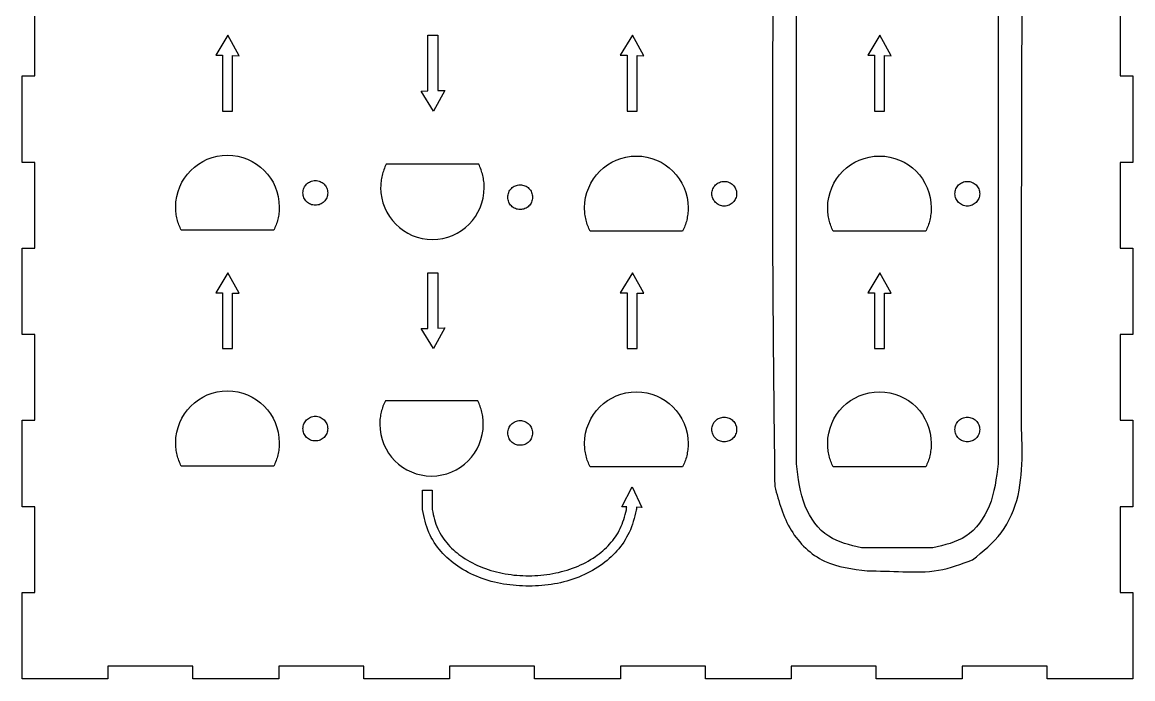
# Model space of a CAD drawing. Extents: x -980 to 281, y -16 to 694.
# Drawn here: x -557.4 to -292.4, y 0 to 156.6 of the extents above; entities that cross this region are included whole.
import ezdxf

# ---------------------------------------------------------------- set-up
doc = ezdxf.new("R2010")
doc.units = 0
doc.layers.add('newlayer', color=7, linetype='CONTINUOUS')

msp = doc.modelspace()

# ---------------------------------------------------------------- linework, layer by layer
at = {"layer": 'newlayer', "color": 7}
for points in [[(-372.675283, 51.29574), (-372.675283, 237.598362)], [(-324.579169, 237.598362), (-324.579169, 51.29574)], [(-295.418931, 164.247275), (-295.418931, 143.803941), (-292.418931, 143.803941), (-292.418931, 123.180609), (-295.418931, 123.180609), (-295.418931, 102.737275), (-292.418931, 102.737275), (-292.418931, 82.113943), (-295.418931, 82.113943), (-295.418931, 61.670611), (-292.418931, 61.670611), (-292.418931, 41.047279), (-295.418931, 41.047279), (-295.418931, 20.603948), (-292.418931, 20.603948), (-292.418931, 0.025602), (-312.848546, 0.025602), (-312.848546, 3.025596), (-333.14316, 3.025596), (-333.14316, 0.025602), (-353.617776, 0.025602), (-353.617776, 3.025596), (-373.912392, 3.025596), (-373.912392, 0.025602), (-394.387008, 0.025602), (-394.387008, 3.025596), (-414.681622, 3.025596), (-414.681622, 0.025602), (-435.156237, 0.025602), (-435.156237, 3.025596), (-455.450852, 3.025596), (-455.450852, 0.025602), (-475.925467, 0.025602), (-475.925467, 3.025596), (-496.220084, 3.025596), (-496.220084, 0.025602), (-516.694699, 0.025602), (-516.694699, 3.025596), (-536.989314, 3.025596), (-536.989314, 0.025602), (-557.418929, 0.025602), (-557.418929, 20.603948), (-554.418929, 20.603948), (-554.418929, 41.047279), (-557.418929, 41.047279), (-557.418929, 61.670611), (-554.418929, 61.670611), (-554.418929, 82.113943), (-557.418929, 82.113943), (-557.418929, 102.737275), (-554.418929, 102.737275), (-554.418929, 123.180609), (-557.418929, 123.180609), (-557.418929, 143.803941), (-554.418929, 143.803941), (-554.418929, 164.247275)], [(-520.792117, 112.547463), (-520.728335, 113.811757), (-520.541109, 115.039562), (-520.236676, 116.224655), (-519.821216, 117.360823), (-519.300968, 118.441841), (-518.682111, 119.46149), (-517.970911, 120.41355), (-517.173549, 121.291803), (-516.296261, 122.090023), (-515.345228, 122.801999), (-514.326688, 123.421503), (-513.246822, 123.942318), (-512.111893, 124.358224), (-510.928084, 124.663001), (-509.701602, 124.850428), (-508.438658, 124.914286), (-507.175742, 124.850428), (-505.94926, 124.663001), (-504.765451, 124.358224), (-503.630523, 123.942318), (-502.550656, 123.421503), (-501.532116, 122.801999), (-500.581083, 122.090023), (-499.703767, 121.291803), (-498.906433, 120.41355), (-498.195205, 119.46149), (-497.576376, 118.441841), (-497.056128, 117.360823), (-496.640668, 116.224655), (-496.336235, 115.039559), (-496.149009, 113.811757), (-496.085199, 112.547463), (-496.090843, 112.174072), (-496.107212, 111.803528), (-496.134588, 111.435976), (-496.17249, 111.071557), (-496.220891, 110.710411), (-496.279593, 110.352683), (-496.348456, 109.998511), (-496.427337, 109.648042), (-496.516096, 109.301414), (-496.614535, 108.958774), (-496.722513, 108.620259), (-496.839917, 108.286012), (-496.966522, 107.956176), (-497.102215, 107.630895), (-497.246854, 107.310311), (-497.400241, 106.994561), (-498.779377, 106.994561), (-500.158484, 106.994561), (-501.537619, 106.994561), (-502.916754, 106.994561), (-504.29589, 106.994561), (-505.674997, 106.994561), (-507.054132, 106.994561), (-508.433268, 106.994561), (-509.812403, 106.994561), (-511.19151, 106.994561), (-512.570645, 106.994561), (-513.949781, 106.994561), (-515.328916, 106.994561), (-516.708023, 106.994561), (-518.087158, 106.994561), (-519.466294, 106.994561), (-519.619879, 107.310373), (-519.764913, 107.630991), (-519.901198, 107.956281), (-520.028565, 108.286097), (-520.146788, 108.620313), (-520.255698, 108.958788), (-520.355153, 109.30138), (-520.444899, 109.647957), (-520.524796, 109.998379), (-520.594646, 110.352508), (-520.654252, 110.710211), (-520.703443, 111.071342), (-520.742023, 111.435773), (-520.769681, 111.803359), (-520.786614, 112.173968), (-520.792258, 112.547461), (-520.792117, 112.547463)], [(-423.224085, 112.340871), (-423.160303, 113.605165), (-422.973077, 114.83297), (-422.668644, 116.018063), (-422.253184, 117.15423), (-421.732936, 118.235249), (-421.114107, 119.254898), (-420.402879, 120.206958), (-419.605516, 121.085211), (-418.728229, 121.883431), (-417.777196, 122.595407), (-416.758656, 123.21491), (-415.678789, 123.735726), (-414.543861, 124.151631), (-413.360052, 124.456409), (-412.13357, 124.643835), (-410.870626, 124.707694), (-409.60771, 124.643835), (-408.381228, 124.456409), (-407.197419, 124.151631), (-406.06249, 123.735726), (-404.982624, 123.21491), (-403.964084, 122.595407), (-403.013051, 121.883431), (-402.135735, 121.085211), (-401.338401, 120.206958), (-400.627173, 119.254898), (-400.008344, 118.235249), (-399.488096, 117.15423), (-399.072636, 116.018063), (-398.768203, 114.832967), (-398.580977, 113.605165), (-398.517166, 112.340871), (-398.522811, 111.96748), (-398.53918, 111.596936), (-398.566555, 111.229384), (-398.604458, 110.864965), (-398.652859, 110.503819), (-398.711561, 110.146091), (-398.780423, 109.791919), (-398.859304, 109.44145), (-398.948063, 109.094822), (-399.046502, 108.752181), (-399.154481, 108.413667), (-399.271885, 108.07942), (-399.39849, 107.749584), (-399.534182, 107.424303), (-399.678821, 107.103718), (-399.832209, 106.787968), (-401.211344, 106.787968), (-402.590452, 106.787968), (-403.969587, 106.787968), (-405.348722, 106.787968), (-406.727858, 106.787968), (-408.106965, 106.787968), (-409.4861, 106.787968), (-410.865235, 106.787968), (-412.244371, 106.787968), (-413.623478, 106.787968), (-415.002613, 106.787968), (-416.381748, 106.787968), (-417.760884, 106.787968), (-419.139991, 106.787968), (-420.519126, 106.787968), (-421.898262, 106.787968), (-422.051847, 107.103781), (-422.196881, 107.424399), (-422.333166, 107.749688), (-422.460533, 108.079507), (-422.578756, 108.413721), (-422.687665, 108.752195), (-422.78712, 109.094788), (-422.876867, 109.441365), (-422.956764, 109.791789), (-423.026614, 110.145916), (-423.08622, 110.503621), (-423.135411, 110.86475), (-423.173991, 111.229181), (-423.201931, 111.596767), (-423.218864, 111.967375), (-423.224508, 112.340868), (-423.224085, 112.340871)], [(-365.219657, 112.340871), (-365.155875, 113.605165), (-364.968649, 114.83297), (-364.664216, 116.018063), (-364.248756, 117.15423), (-363.728508, 118.235249), (-363.109679, 119.254898), (-362.398451, 120.206958), (-361.601089, 121.085211), (-360.723801, 121.883431), (-359.772768, 122.595407), (-358.754228, 123.21491), (-357.674362, 123.735726), (-356.539433, 124.151631), (-355.355624, 124.456409), (-354.129142, 124.643835), (-352.866198, 124.707694), (-351.603282, 124.643835), (-350.3768, 124.456409), (-349.192991, 124.151631), (-348.058063, 123.735726), (-346.978196, 123.21491), (-345.959656, 122.595407), (-345.008623, 121.883431), (-344.131307, 121.085211), (-343.333973, 120.206958), (-342.622745, 119.254898), (-342.003916, 118.235249), (-341.483668, 117.15423), (-341.068208, 116.018063), (-340.763775, 114.83297), (-340.576549, 113.605165), (-340.512739, 112.340871), (-340.518383, 111.96748), (-340.534752, 111.596936), (-340.562128, 111.229384), (-340.60003, 110.864965), (-340.648431, 110.503819), (-340.707133, 110.146091), (-340.775996, 109.791916), (-340.854877, 109.44145), (-340.943636, 109.094822), (-341.042075, 108.752181), (-341.150053, 108.413667), (-341.267457, 108.07942), (-341.394062, 107.749581), (-341.529755, 107.424303), (-341.674394, 107.103716), (-341.827781, 106.787968), (-343.206917, 106.787968), (-344.586024, 106.787968), (-345.965159, 106.787968), (-347.344294, 106.787968), (-348.72343, 106.787968), (-350.102537, 106.787968), (-351.481672, 106.787968), (-352.860808, 106.787968), (-354.239943, 106.787968), (-355.61905, 106.787968), (-356.998185, 106.787968), (-358.377321, 106.787968), (-359.756456, 106.787968), (-361.135563, 106.787968), (-362.514698, 106.787968), (-363.893834, 106.787968), (-364.047419, 107.103778), (-364.192453, 107.424396), (-364.328738, 107.749686), (-364.456105, 108.079505), (-364.574328, 108.413721), (-364.683238, 108.752195), (-364.782693, 109.094788), (-364.872439, 109.441365), (-364.952336, 109.791786), (-365.022186, 110.145916), (-365.081792, 110.503619), (-365.130983, 110.86475), (-365.169563, 111.229181), (-365.197503, 111.596767), (-365.214436, 111.967375), (-365.220081, 112.340868), (-365.219657, 112.340871)], [(-471.886929, 117.186915), (-471.823147, 115.922621), (-471.635921, 114.694816), (-471.331459, 113.50972), (-470.916, 112.373552), (-470.395752, 111.292534), (-469.776923, 110.272885), (-469.065723, 109.320825), (-468.26836, 108.442572), (-467.391044, 107.644352), (-466.440012, 106.932376), (-465.421472, 106.312873), (-464.341633, 105.792057), (-463.206677, 105.376152), (-462.022867, 105.071374), (-460.796386, 104.883948), (-459.53347, 104.820089), (-458.270554, 104.883948), (-457.044072, 105.071374), (-455.860235, 105.376152), (-454.725306, 105.792057), (-453.645468, 106.312873), (-452.626899, 106.932376), (-451.675867, 107.644352), (-450.798579, 108.442572), (-450.001217, 109.320825), (-449.290017, 110.272885), (-448.671188, 111.292534), (-448.15094, 112.373552), (-447.73548, 113.50972), (-447.431019, 114.694816), (-447.243793, 115.922618), (-447.18001, 117.186912), (-447.185655, 117.560303), (-447.202024, 117.930847), (-447.229399, 118.298399), (-447.267302, 118.662818), (-447.315675, 119.023964), (-447.374377, 119.381692), (-447.443267, 119.735867), (-447.522148, 120.086333), (-447.610879, 120.432961), (-447.709318, 120.775602), (-447.817325, 121.114116), (-447.934701, 121.448363), (-448.061334, 121.778202), (-448.197026, 122.10348), (-448.341637, 122.424067), (-448.495025, 122.739815), (-449.87416, 122.739815), (-451.253296, 122.739815), (-452.632431, 122.739815), (-454.011538, 122.739815), (-455.390673, 122.739815), (-456.769809, 122.739815), (-458.148944, 122.739815), (-459.528051, 122.739815), (-460.907186, 122.739815), (-462.286322, 122.739815), (-463.665457, 122.739815), (-465.044564, 122.739815), (-466.4237, 122.739815), (-467.802835, 122.739815), (-469.18197, 122.739815), (-470.561077, 122.739815), (-470.714691, 122.424005), (-470.859725, 122.103387), (-470.99601, 121.778097), (-471.123349, 121.448278), (-471.241572, 121.114062), (-471.350509, 120.775587), (-471.449936, 120.432995), (-471.539711, 120.086418), (-471.61958, 119.735996), (-471.68943, 119.381867), (-471.749035, 119.024164), (-471.798227, 118.663033), (-471.836806, 118.298602), (-471.864746, 117.931016), (-471.88168, 117.560407), (-471.887324, 117.186915), (-471.886929, 117.186915)], [(-487.476969, 118.870686), (-487.17533, 118.855474), (-486.88244, 118.81077), (-486.59971, 118.738081), (-486.328692, 118.63888), (-486.070797, 118.514657), (-485.827578, 118.366891), (-485.600474, 118.19707), (-485.39098, 118.006671), (-485.200593, 117.797178), (-485.03078, 117.570082), (-484.883008, 117.326852), (-484.758802, 117.06898), (-484.659601, 116.797945), (-484.586901, 116.515234), (-484.542197, 116.222327), (-484.526957, 115.920705), (-484.542197, 115.619085), (-484.586901, 115.326178), (-484.659601, 115.043468), (-484.758802, 114.772433), (-484.883008, 114.514561), (-485.03078, 114.271333), (-485.200593, 114.044232), (-485.39098, 113.834741), (-485.600474, 113.644343), (-485.827578, 113.474518), (-486.070797, 113.326755), (-486.328692, 113.202532), (-486.59971, 113.103331), (-486.88244, 113.030639), (-487.17533, 112.985935), (-487.476969, 112.970723), (-487.77858, 112.985935), (-488.071499, 113.030639), (-488.354201, 113.103331), (-488.625247, 113.202532), (-488.883113, 113.326755), (-489.126332, 113.474518), (-489.353437, 113.644343), (-489.56293, 113.834741), (-489.753317, 114.044232), (-489.923159, 114.271333), (-490.070902, 114.514561), (-490.195136, 114.772433), (-490.294337, 115.043468), (-490.367038, 115.326178), (-490.411742, 115.619085), (-490.426982, 115.920705), (-490.411742, 116.222327), (-490.367038, 116.515234), (-490.294337, 116.797945), (-490.195136, 117.06898), (-490.070902, 117.326852), (-489.923159, 117.570082), (-489.753317, 117.797178), (-489.56293, 118.006671), (-489.353437, 118.19707), (-489.126332, 118.366891), (-488.883113, 118.514657), (-488.625247, 118.63888), (-488.354201, 118.738081), (-488.071499, 118.81077), (-487.77858, 118.855474), (-487.476969, 118.870686)], [(-438.603446, 117.838066), (-438.301836, 117.822854), (-438.008917, 117.77815), (-437.726215, 117.705461), (-437.455169, 117.60626), (-437.197302, 117.482037), (-436.954083, 117.334268), (-436.726979, 117.16445), (-436.517486, 116.974046), (-436.327098, 116.764555), (-436.157257, 116.537456), (-436.009514, 116.294229), (-435.88528, 116.036357), (-435.786078, 115.765322), (-435.713378, 115.482611), (-435.668674, 115.189704), (-435.653434, 114.888082), (-435.668674, 114.586463), (-435.713378, 114.293555), (-435.786078, 114.010845), (-435.88528, 113.73981), (-436.009514, 113.481938), (-436.157257, 113.23871), (-436.327098, 113.011609), (-436.517486, 112.802118), (-436.726979, 112.61172), (-436.954083, 112.441895), (-437.197302, 112.294132), (-437.455169, 112.169909), (-437.726215, 112.070708), (-438.008917, 111.998016), (-438.301836, 111.953312), (-438.603446, 111.9381), (-438.905086, 111.953312), (-439.197976, 111.998016), (-439.480678, 112.070708), (-439.751724, 112.169909), (-440.009619, 112.294132), (-440.252838, 112.441895), (-440.479942, 112.61172), (-440.689407, 112.802118), (-440.879823, 113.011609), (-441.049636, 113.23871), (-441.197407, 113.481938), (-441.321613, 113.73981), (-441.420814, 114.010845), (-441.493515, 114.293555), (-441.538219, 114.586463), (-441.553459, 114.888082), (-441.538219, 115.189704), (-441.493515, 115.482611), (-441.420814, 115.765322), (-441.321613, 116.036357), (-441.197407, 116.294229), (-441.049636, 116.537456), (-440.879823, 116.764555), (-440.689407, 116.974046), (-440.479942, 117.16445), (-440.252838, 117.334268), (-440.009619, 117.482037), (-439.751724, 117.60626), (-439.480678, 117.705461), (-439.197976, 117.77815), (-438.905086, 117.822854), (-438.603446, 117.838066)], [(-389.908965, 118.664074), (-389.607326, 118.648862), (-389.314436, 118.604156), (-389.031734, 118.531466), (-388.760688, 118.432265), (-388.502793, 118.308042), (-388.259574, 118.160276), (-388.03247, 117.990455), (-387.822976, 117.800059), (-387.632589, 117.590566), (-387.462776, 117.363467), (-387.315004, 117.12024), (-387.19077, 116.862365), (-387.091597, 116.59133), (-387.018897, 116.308622), (-386.974193, 116.015712), (-386.958953, 115.71409), (-386.974193, 115.412471), (-387.018897, 115.119563), (-387.091597, 114.836856), (-387.19077, 114.565818), (-387.315004, 114.307946), (-387.462776, 114.064718), (-387.632589, 113.837617), (-387.822976, 113.628126), (-388.03247, 113.437728), (-388.259574, 113.267903), (-388.502793, 113.12014), (-388.760688, 112.995917), (-389.031734, 112.896716), (-389.314436, 112.824027), (-389.607326, 112.77932), (-389.908965, 112.764108), (-390.210576, 112.77932), (-390.503495, 112.824027), (-390.786197, 112.896716), (-391.057243, 112.995917), (-391.315109, 113.12014), (-391.558328, 113.267903), (-391.785433, 113.437728), (-391.994926, 113.628126), (-392.185313, 113.837617), (-392.355155, 114.064718), (-392.502898, 114.307946), (-392.627132, 114.565818), (-392.726333, 114.836856), (-392.799034, 115.119563), (-392.843738, 115.412471), (-392.858978, 115.71409), (-392.843738, 116.015712), (-392.799034, 116.308622), (-392.726333, 116.59133), (-392.627132, 116.862365), (-392.502898, 117.12024), (-392.355155, 117.363467), (-392.185313, 117.590566), (-391.994926, 117.800059), (-391.785433, 117.990455), (-391.558328, 118.160276), (-391.315109, 118.308042), (-391.057243, 118.432265), (-390.786197, 118.531466), (-390.503495, 118.604156), (-390.210576, 118.648862), (-389.908965, 118.664074)], [(-331.904509, 118.664128), (-331.60287, 118.648888), (-331.30998, 118.604184), (-331.02725, 118.531495), (-330.756232, 118.432293), (-330.498337, 118.308071), (-330.255118, 118.160305), (-330.028014, 117.990483), (-329.81852, 117.800082), (-329.628133, 117.590591), (-329.45832, 117.363493), (-329.310548, 117.120265), (-329.186314, 116.862393), (-329.087141, 116.591358), (-329.014441, 116.308647), (-328.969737, 116.01574), (-328.954497, 115.714118), (-328.969737, 115.412499), (-329.014441, 115.119592), (-329.087141, 114.836881), (-329.186314, 114.565846), (-329.310548, 114.307974), (-329.45832, 114.064747), (-329.628133, 113.837645), (-329.81852, 113.628154), (-330.028014, 113.437756), (-330.255118, 113.267932), (-330.498337, 113.120169), (-330.756232, 112.995946), (-331.02725, 112.896744), (-331.30998, 112.824052), (-331.60287, 112.779348), (-331.904509, 112.764137), (-332.20612, 112.779348), (-332.499039, 112.824052), (-332.781741, 112.896744), (-333.052787, 112.995946), (-333.310653, 113.120169), (-333.553872, 113.267932), (-333.780977, 113.437756), (-333.99047, 113.628154), (-334.180857, 113.837645), (-334.350699, 114.064747), (-334.498442, 114.307974), (-334.622676, 114.565846), (-334.721877, 114.836881), (-334.794578, 115.119592), (-334.839282, 115.412499), (-334.854522, 115.714118), (-334.839282, 116.01574), (-334.794578, 116.308647), (-334.721877, 116.591358), (-334.622676, 116.862393), (-334.498442, 117.120265), (-334.350699, 117.363493), (-334.180857, 117.590591), (-333.99047, 117.800082), (-333.780977, 117.990483), (-333.553872, 118.160305), (-333.310653, 118.308071), (-333.052787, 118.432293), (-332.781741, 118.531495), (-332.499039, 118.604184), (-332.20612, 118.648888), (-331.904509, 118.664128)], [(-520.792117, 56.319811), (-520.728335, 57.584107), (-520.541109, 58.811912), (-520.236676, 59.997011), (-519.821216, 61.133179), (-519.300968, 62.2142), (-518.682111, 63.233849), (-517.970911, 64.185911), (-517.173549, 65.064162), (-516.296261, 65.862385), (-515.345228, 66.574361), (-514.326688, 67.193864), (-513.246822, 67.71468), (-512.111893, 68.130585), (-510.928084, 68.435362), (-509.701602, 68.622789), (-508.438658, 68.686647), (-507.175742, 68.622789), (-505.94926, 68.435362), (-504.765451, 68.130585), (-503.630523, 67.71468), (-502.550656, 67.193864), (-501.532116, 66.574361), (-500.581083, 65.862385), (-499.703767, 65.064162), (-498.906433, 64.185911), (-498.195205, 63.233849), (-497.576376, 62.2142), (-497.056128, 61.133179), (-496.640668, 59.997011), (-496.336235, 58.811912), (-496.149009, 57.584107), (-496.085199, 56.319811), (-496.090843, 55.946422), (-496.107212, 55.575879), (-496.134588, 55.208329), (-496.17249, 54.84391), (-496.220891, 54.482764), (-496.279593, 54.125036), (-496.348456, 53.770867), (-496.427337, 53.420398), (-496.516096, 53.07377), (-496.614535, 52.731129), (-496.722513, 52.392615), (-496.839917, 52.058368), (-496.966522, 51.728535), (-497.102215, 51.403254), (-497.246854, 51.082667), (-497.400241, 50.766919), (-498.779377, 50.766919), (-500.158484, 50.766919), (-501.537619, 50.766919), (-502.916754, 50.766919), (-504.29589, 50.766919), (-505.674997, 50.766919), (-507.054132, 50.766919), (-508.433268, 50.766919), (-509.812403, 50.766919), (-511.19151, 50.766919), (-512.570645, 50.766919), (-513.949781, 50.766919), (-515.328916, 50.766919), (-516.708023, 50.766919), (-518.087158, 50.766919), (-519.466294, 50.766919), (-519.619879, 51.082732), (-519.764913, 51.40335), (-519.901198, 51.728637), (-520.028565, 52.058456), (-520.146788, 52.392672), (-520.255698, 52.731144), (-520.355153, 53.073736), (-520.444899, 53.420313), (-520.524796, 53.770735), (-520.594646, 54.124861), (-520.654252, 54.482561), (-520.703443, 54.843695), (-520.742023, 55.208123), (-520.769681, 55.575709), (-520.786614, 55.946318), (-520.792258, 56.319811), (-520.792117, 56.319811)], [(-472.097608, 60.756344), (-472.033826, 59.492048), (-471.8466, 58.264243), (-471.542138, 57.079144), (-471.126679, 55.942976), (-470.60643, 54.861955), (-469.987602, 53.842306), (-469.276402, 52.890244), (-468.479039, 52.011991), (-467.601723, 51.21377), (-466.650691, 50.501794), (-465.632151, 49.882291), (-464.552312, 49.361475), (-463.417356, 48.94557), (-462.233546, 48.640792), (-461.007065, 48.453366), (-459.744149, 48.389507), (-458.481232, 48.453366), (-457.254751, 48.640792), (-456.070914, 48.94557), (-454.935985, 49.361475), (-453.856146, 49.882291), (-452.837578, 50.501794), (-451.886546, 51.21377), (-451.009258, 52.011993), (-450.211896, 52.890244), (-449.500696, 53.842306), (-448.881867, 54.861955), (-448.361618, 55.942976), (-447.946159, 57.079144), (-447.641698, 58.264243), (-447.454472, 59.492048), (-447.390689, 60.756344), (-447.396334, 61.129733), (-447.412703, 61.500276), (-447.440078, 61.867826), (-447.477981, 62.232245), (-447.526354, 62.593391), (-447.585056, 62.951119), (-447.653946, 63.305288), (-447.732827, 63.655757), (-447.821558, 64.002385), (-447.919997, 64.345025), (-448.028004, 64.68354), (-448.14538, 65.017787), (-448.272013, 65.34762), (-448.407705, 65.672901), (-448.552316, 65.993488), (-448.705704, 66.309236), (-450.084839, 66.309236), (-451.463974, 66.309236), (-452.84311, 66.309236), (-454.222217, 66.309236), (-455.601352, 66.309236), (-456.980488, 66.309236), (-458.359623, 66.309236), (-459.73873, 66.309236), (-461.117865, 66.309236), (-462.497001, 66.309236), (-463.876136, 66.309236), (-465.255243, 66.309236), (-466.634378, 66.309236), (-468.013514, 66.309236), (-469.392649, 66.309236), (-470.771756, 66.309236), (-470.92537, 65.993423), (-471.070404, 65.672805), (-471.206689, 65.347518), (-471.334028, 65.017699), (-471.45225, 64.683483), (-471.561188, 64.345011), (-471.660615, 64.002419), (-471.75039, 63.655842), (-471.830259, 63.30542), (-471.900109, 62.951294), (-471.959714, 62.593594), (-472.008906, 62.232459), (-472.047485, 61.868032), (-472.075425, 61.500446), (-472.092359, 61.129837), (-472.098003, 60.756344), (-472.097608, 60.756344)], [(-423.224085, 56.113196), (-423.160303, 57.377492), (-422.973077, 58.605297), (-422.668644, 59.790396), (-422.253184, 60.926564), (-421.732936, 62.007585), (-421.114107, 63.027234), (-420.402879, 63.979297), (-419.605516, 64.857549), (-418.728229, 65.65577), (-417.777196, 66.367746), (-416.758656, 66.987249), (-415.678789, 67.508065), (-414.543861, 67.92397), (-413.360052, 68.228748), (-412.13357, 68.416174), (-410.870626, 68.480033), (-409.60771, 68.416174), (-408.381228, 68.228748), (-407.197419, 67.92397), (-406.06249, 67.508065), (-404.982624, 66.987249), (-403.964084, 66.367746), (-403.013051, 65.65577), (-402.135735, 64.857547), (-401.338401, 63.979297), (-400.627173, 63.027234), (-400.008344, 62.007585), (-399.488096, 60.926564), (-399.072636, 59.790396), (-398.768203, 58.605297), (-398.580977, 57.377492), (-398.517166, 56.113196), (-398.522811, 55.739807), (-398.53918, 55.369264), (-398.566555, 55.001714), (-398.604458, 54.637295), (-398.652859, 54.276149), (-398.711561, 53.918421), (-398.780423, 53.564252), (-398.859304, 53.213783), (-398.948063, 52.867155), (-399.046502, 52.524515), (-399.154481, 52.186), (-399.271885, 51.851753), (-399.39849, 51.52192), (-399.534182, 51.196639), (-399.678821, 50.876052), (-399.832209, 50.560304), (-401.211344, 50.560304), (-402.590452, 50.560304), (-403.969587, 50.560304), (-405.348722, 50.560304), (-406.727858, 50.560304), (-408.106965, 50.560304), (-409.4861, 50.560304), (-410.865235, 50.560304), (-412.244371, 50.560304), (-413.623478, 50.560304), (-415.002613, 50.560304), (-416.381748, 50.560304), (-417.760884, 50.560304), (-419.139991, 50.560304), (-420.519126, 50.560304), (-421.898262, 50.560304), (-422.051847, 50.876117), (-422.196881, 51.196735), (-422.333166, 51.522022), (-422.460533, 51.851841), (-422.578756, 52.186057), (-422.687665, 52.524529), (-422.78712, 52.867121), (-422.876867, 53.213698), (-422.956764, 53.56412), (-423.026614, 53.918246), (-423.08622, 54.275946), (-423.135411, 54.637081), (-423.173991, 55.001508), (-423.201931, 55.369094), (-423.218864, 55.739703), (-423.224508, 56.113196), (-423.224085, 56.113196)], [(-365.219657, 56.113196), (-365.155875, 57.377492), (-364.968649, 58.605297), (-364.664216, 59.790396), (-364.248756, 60.926564), (-363.728508, 62.007585), (-363.109679, 63.027234), (-362.398451, 63.979297), (-361.601089, 64.857549), (-360.723801, 65.65577), (-359.772768, 66.367746), (-358.754228, 66.987249), (-357.674362, 67.508065), (-356.539433, 67.92397), (-355.355624, 68.228748), (-354.129142, 68.416174), (-352.866198, 68.480033), (-351.603282, 68.416174), (-350.3768, 68.228748), (-349.192991, 67.92397), (-348.058063, 67.508065), (-346.978196, 66.987249), (-345.959656, 66.367746), (-345.008623, 65.65577), (-344.131307, 64.857549), (-343.333973, 63.979297), (-342.622745, 63.027234), (-342.003916, 62.007585), (-341.483668, 60.926564), (-341.068208, 59.790396), (-340.763775, 58.605297), (-340.576549, 57.377492), (-340.512739, 56.113196), (-340.518383, 55.739807), (-340.534752, 55.369264), (-340.562128, 55.001714), (-340.60003, 54.637295), (-340.648431, 54.276149), (-340.707133, 53.918421), (-340.775996, 53.564252), (-340.854877, 53.213783), (-340.943636, 52.867155), (-341.042075, 52.524515), (-341.150053, 52.186), (-341.267457, 51.851753), (-341.394062, 51.52192), (-341.529755, 51.196639), (-341.674394, 50.876052), (-341.827781, 50.560304), (-343.206917, 50.560304), (-344.586024, 50.560304), (-345.965159, 50.560304), (-347.344294, 50.560304), (-348.72343, 50.560304), (-350.102537, 50.560304), (-351.481672, 50.560304), (-352.860808, 50.560304), (-354.239943, 50.560304), (-355.61905, 50.560304), (-356.998185, 50.560304), (-358.377321, 50.560304), (-359.756456, 50.560304), (-361.135563, 50.560304), (-362.514698, 50.560304), (-363.893834, 50.560304), (-364.047419, 50.876117), (-364.192453, 51.196735), (-364.328738, 51.522022), (-364.456105, 51.851841), (-364.574328, 52.186057), (-364.683238, 52.524529), (-364.782693, 52.867121), (-364.872439, 53.213698), (-364.952336, 53.56412), (-365.022186, 53.918246), (-365.081792, 54.275946), (-365.130983, 54.637081), (-365.169563, 55.001508), (-365.197503, 55.369094), (-365.214436, 55.739703), (-365.220081, 56.113196), (-365.219657, 56.113196)], [(-487.476969, 62.643017), (-487.17533, 62.627805), (-486.88244, 62.583101), (-486.59971, 62.510412), (-486.328692, 62.411211), (-486.070797, 62.286988), (-485.827578, 62.139222), (-485.600474, 61.9694), (-485.39098, 61.778999), (-485.200593, 61.569508), (-485.03078, 61.34241), (-484.883008, 61.099182), (-484.758802, 60.84131), (-484.659601, 60.570275), (-484.586901, 60.287565), (-484.542197, 59.994657), (-484.526957, 59.693035), (-484.542197, 59.391416), (-484.586901, 59.098509), (-484.659601, 58.815798), (-484.758802, 58.544763), (-484.883008, 58.286891), (-485.03078, 58.043664), (-485.200593, 57.816562), (-485.39098, 57.607072), (-485.600474, 57.416673), (-485.827578, 57.246849), (-486.070797, 57.099086), (-486.328692, 56.974863), (-486.59971, 56.875662), (-486.88244, 56.80297), (-487.17533, 56.758266), (-487.476969, 56.743054), (-487.77858, 56.758266), (-488.071499, 56.80297), (-488.354201, 56.875662), (-488.625247, 56.974863), (-488.883113, 57.099086), (-489.126332, 57.246849), (-489.353437, 57.416673), (-489.56293, 57.607072), (-489.753317, 57.816562), (-489.923159, 58.043664), (-490.070902, 58.286891), (-490.195136, 58.544763), (-490.294337, 58.815798), (-490.367038, 59.098509), (-490.411742, 59.391416), (-490.426982, 59.693035), (-490.411742, 59.994657), (-490.367038, 60.287565), (-490.294337, 60.570275), (-490.195136, 60.84131), (-490.070902, 61.099182), (-489.923159, 61.34241), (-489.753317, 61.569508), (-489.56293, 61.778999), (-489.353437, 61.9694), (-489.126332, 62.139222), (-488.883113, 62.286988), (-488.625247, 62.411211), (-488.354201, 62.510412), (-488.071499, 62.583101), (-487.77858, 62.627805), (-487.476969, 62.643017)], [(-438.603446, 61.610394), (-438.301836, 61.595182), (-438.008917, 61.550478), (-437.726215, 61.477789), (-437.455169, 61.378588), (-437.197302, 61.254365), (-436.954083, 61.106599), (-436.726979, 60.936777), (-436.517486, 60.746376), (-436.327098, 60.536885), (-436.157257, 60.309787), (-436.009514, 60.066559), (-435.88528, 59.808687), (-435.786078, 59.537652), (-435.713378, 59.254942), (-435.668674, 58.962035), (-435.653434, 58.660412), (-435.668674, 58.358793), (-435.713378, 58.065886), (-435.786078, 57.783175), (-435.88528, 57.51214), (-436.009514, 57.254268), (-436.157257, 57.011041), (-436.327098, 56.783939), (-436.517486, 56.574449), (-436.726979, 56.38405), (-436.954083, 56.214226), (-437.197302, 56.066463), (-437.455169, 55.94224), (-437.726215, 55.843039), (-438.008917, 55.770347), (-438.301836, 55.725643), (-438.603446, 55.710431), (-438.905086, 55.725643), (-439.197976, 55.770347), (-439.480678, 55.843039), (-439.751724, 55.94224), (-440.009619, 56.066463), (-440.252838, 56.214226), (-440.479942, 56.38405), (-440.689407, 56.574449), (-440.879823, 56.783939), (-441.049636, 57.011041), (-441.197407, 57.254268), (-441.321613, 57.51214), (-441.420814, 57.783175), (-441.493515, 58.065886), (-441.538219, 58.358793), (-441.553459, 58.660412), (-441.538219, 58.962035), (-441.493515, 59.254942), (-441.420814, 59.537652), (-441.321613, 59.808687), (-441.197407, 60.066559), (-441.049636, 60.309787), (-440.879823, 60.536885), (-440.689407, 60.746376), (-440.479942, 60.936777), (-440.252838, 61.106599), (-440.009619, 61.254365), (-439.751724, 61.378588), (-439.480678, 61.477789), (-439.197976, 61.550478), (-438.905086, 61.595182), (-438.603446, 61.610394)], [(-389.908965, 62.436374), (-389.607326, 62.421162), (-389.314436, 62.376458), (-389.031734, 62.303769), (-388.760688, 62.204567), (-388.502793, 62.080345), (-388.259574, 61.932579), (-388.03247, 61.762757), (-387.822976, 61.572356), (-387.632589, 61.362865), (-387.462776, 61.135767), (-387.315004, 60.892539), (-387.19077, 60.634667), (-387.091597, 60.363632), (-387.018897, 60.080921), (-386.974193, 59.788014), (-386.958953, 59.486392), (-386.974193, 59.184773), (-387.018897, 58.891866), (-387.091597, 58.609155), (-387.19077, 58.33812), (-387.315004, 58.080248), (-387.462776, 57.837021), (-387.632589, 57.609919), (-387.822976, 57.400428), (-388.03247, 57.21003), (-388.259574, 57.040206), (-388.502793, 56.892443), (-388.760688, 56.76822), (-389.031734, 56.669018), (-389.314436, 56.596326), (-389.607326, 56.551622), (-389.908965, 56.536382), (-390.210576, 56.551622), (-390.503495, 56.596326), (-390.786197, 56.669018), (-391.057243, 56.76822), (-391.315109, 56.892443), (-391.558328, 57.040206), (-391.785433, 57.21003), (-391.994926, 57.400428), (-392.185313, 57.609919), (-392.355155, 57.837021), (-392.502898, 58.080248), (-392.627132, 58.33812), (-392.726333, 58.609155), (-392.799034, 58.891866), (-392.843738, 59.184773), (-392.858978, 59.486392), (-392.843738, 59.788014), (-392.799034, 60.080921), (-392.726333, 60.363632), (-392.627132, 60.634667), (-392.502898, 60.892539), (-392.355155, 61.135767), (-392.185313, 61.362865), (-391.994926, 61.572356), (-391.785433, 61.762757), (-391.558328, 61.932579), (-391.315109, 62.080345), (-391.057243, 62.204567), (-390.786197, 62.303769), (-390.503495, 62.376458), (-390.210576, 62.421162), (-389.908965, 62.436374)], [(-331.904509, 62.43643), (-331.60287, 62.421218), (-331.30998, 62.376514), (-331.02725, 62.303825), (-330.756232, 62.204624), (-330.498337, 62.080401), (-330.255118, 61.932635), (-330.028014, 61.762813), (-329.81852, 61.572412), (-329.628133, 61.362922), (-329.45832, 61.135823), (-329.310548, 60.892595), (-329.186314, 60.634723), (-329.087141, 60.363688), (-329.014441, 60.080978), (-328.969737, 59.788071), (-328.954497, 59.486449), (-328.969737, 59.184829), (-329.014441, 58.891922), (-329.087141, 58.609212), (-329.186314, 58.338177), (-329.310548, 58.080305), (-329.45832, 57.837077), (-329.628133, 57.609976), (-329.81852, 57.400485), (-330.028014, 57.210086), (-330.255118, 57.040262), (-330.498337, 56.892499), (-330.756232, 56.768276), (-331.02725, 56.669075), (-331.30998, 56.596383), (-331.60287, 56.551679), (-331.904509, 56.536467), (-332.20612, 56.551679), (-332.499039, 56.596383), (-332.781741, 56.669075), (-333.052787, 56.768276), (-333.310653, 56.892499), (-333.553872, 57.040262), (-333.780977, 57.210086), (-333.99047, 57.400485), (-334.180857, 57.609976), (-334.350699, 57.837077), (-334.498442, 58.080305), (-334.622676, 58.338177), (-334.721877, 58.609212), (-334.794578, 58.891922), (-334.839282, 59.184829), (-334.854522, 59.486449), (-334.839282, 59.788071), (-334.794578, 60.080978), (-334.721877, 60.363688), (-334.622676, 60.634723), (-334.498442, 60.892595), (-334.350699, 61.135823), (-334.180857, 61.362922), (-333.99047, 61.572412), (-333.780977, 61.762813), (-333.553872, 61.932635), (-333.310653, 62.080401), (-333.052787, 62.204624), (-332.781741, 62.303825), (-332.499039, 62.376514), (-332.20612, 62.421218), (-331.904509, 62.43643)], [(-372.675283, 51.29574), (-372.675283, 51.29574)], [(-340.140282, 31.295724), (-357.114198, 31.295724)]]:
    msp.add_lwpolyline(points, dxfattribs=at)
at = {"layer": 'newlayer', "color": 1}
for points in [[(-508.315242, 153.544867), (-511.234492, 148.773547), (-509.638187, 148.72945), (-509.638187, 135.447367), (-507.239298, 135.447367), (-507.239298, 148.676533), (-505.642965, 148.632436), (-508.315242, 153.544867), (-508.315242, 153.544867)], [(-459.284465, 135.447367), (-462.203715, 140.218686), (-460.60741, 140.262783), (-460.60741, 153.544867), (-458.208521, 153.544867), (-458.208521, 140.3157), (-456.612188, 140.359797), (-459.284465, 135.447367), (-459.284465, 135.447367)], [(-411.782119, 153.544867), (-414.701369, 148.773547), (-413.105064, 148.72945), (-413.105064, 135.447367), (-410.706175, 135.447367), (-410.706175, 148.676533), (-409.109841, 148.632436), (-411.782119, 153.544867), (-411.782119, 153.544867)], [(-352.742923, 153.544867), (-355.662174, 148.773547), (-354.065868, 148.72945), (-354.065868, 135.447367), (-351.666979, 135.447367), (-351.666979, 148.676533), (-350.070646, 148.632436), (-352.742923, 153.544867), (-352.742923, 153.544867)], [(-508.315242, 96.889348), (-511.234492, 92.118029), (-509.638187, 92.073932), (-509.638187, 78.791848), (-507.239298, 78.791848), (-507.239298, 92.021015), (-505.642965, 91.976918), (-508.315242, 96.889348), (-508.315242, 96.889348)], [(-459.284465, 78.791848), (-462.203715, 83.563168), (-460.60741, 83.607265), (-460.60741, 96.889348), (-458.208521, 96.889348), (-458.208521, 83.660182), (-456.612188, 83.704279), (-459.284465, 78.791848), (-459.284465, 78.791848)], [(-411.782119, 96.889348), (-414.701369, 92.118029), (-413.105064, 92.073932), (-413.105064, 78.791848), (-410.706175, 78.791848), (-410.706175, 92.021015), (-409.109841, 91.976918), (-411.782119, 96.889348), (-411.782119, 96.889348)], [(-352.742923, 96.889348), (-355.662174, 92.118029), (-354.065868, 92.073932), (-354.065868, 78.791848), (-351.666979, 78.791848), (-351.666979, 92.021015), (-350.070646, 91.976918), (-352.742923, 96.889348), (-352.742923, 96.889348)], [(-413.180191, 41.008335), (-414.37512, 41.043613), (-411.84799, 45.814921), (-409.538876, 40.902502), (-410.838735, 40.955419)], [(-461.914042, 40.382141), (-461.930129, 40.382141), (-461.930129, 40.532085), (-461.930129, 45.021171), (-459.5968, 45.021171), (-459.5968, 40.382141)], [(-410.887418, 40.267502), (-410.903505, 40.267502)], [(-410.871049, 40.532085), (-410.863147, 40.532085)], [(-436.497674, 22.090613), (-436.497532, 22.090613)]]:
    msp.add_lwpolyline(points, dxfattribs=at)
at = {"layer": 'newlayer', "color": 7}
for points, knots in [([(-318.992687, 82.083738), (-318.964861, 100.065962), (-318.909209, 136.0307), (-318.718953, 189.97776), (-319.266855, 225.937774), (-319.540791, 243.916818)], [0, 0, 0, 0, 53.947056, 107.894982, 161.83713, 161.83713, 161.83713, 161.83713]), ([(-378.513467, 236.424016), (-378.403698, 215.257304), (-378.184158, 172.923421), (-378.586737, 109.422409), (-378.098183, 67.09104), (-377.853914, 45.926048)], [0, 0, 0, 0, 63.500696, 127.002775, 190.500699, 190.500699, 190.500699, 190.500699]), ([(-318.7804, 53.605625), (-318.870657, 56.76835), (-319.051203, 63.094936), (-318.957992, 72.589189), (-318.981122, 78.918858), (-318.992687, 82.083738)], [0, 0, 0, 0, 9.491119, 18.985651, 28.480455, 28.480455, 28.480455, 28.480455]), ([(-330.680808, 28.396153), (-328.196669, 30.387248), (-323.143009, 34.437873), (-319.197872, 43.74426), (-318.920158, 50.304312), (-318.7804, 53.605625)], [0, 0, 0, 0, 9.436115, 19.196554, 29.084509, 29.084509, 29.084509, 29.084509]), ([(-357.114198, 31.295724), (-359.902358, 31.908175), (-365.732416, 33.188813), (-371.548317, 41.399583), (-372.283865, 47.858603), (-372.675283, 51.29574)], [0, 0, 0, 0, 8.323821, 17.405154, 27.734401, 27.734401, 27.734401, 27.734401]), ([(-324.579169, 51.29574), (-324.970589, 47.858603), (-325.706141, 41.399579), (-331.522058, 33.188814), (-337.35212, 31.908175), (-340.140282, 31.295724)], [0, 0, 0, 0, 10.329249, 19.41059, 27.734418, 27.734418, 27.734418, 27.734418]), ([(-377.853914, 45.926048), (-376.87279, 42.294102), (-374.941514, 35.144862), (-366.51372, 27.028882), (-359.314012, 26.203751), (-355.774004, 25.798044)], [0, 0, 0, 0, 11.179261, 22.005616, 32.47789, 32.47789, 32.47789, 32.47789]), ([(-355.774004, 25.798044), (-352.952488, 25.720809), (-347.305713, 25.566238), (-338.698024, 25.362895), (-333.351216, 27.385823), (-330.680808, 28.396153)], [0, 0, 0, 0, 8.491226, 16.993718, 25.477177, 25.477177, 25.477177, 25.477177])]:
    msp.add_open_spline(points, degree=3, knots=knots, dxfattribs=at)
at = {"layer": 'newlayer', "color": 1}
for points, knots in [([(-436.497532, 22.090613), (-438.530537, 22.183269), (-442.560447, 22.366935), (-448.350197, 23.992255), (-453.488368, 26.592464), (-457.663838, 30.253196), (-460.763252, 34.886561), (-461.523574, 38.517465), (-461.914042, 40.382141)], [0, 0, 0, 0, 6.088922, 12.069728, 17.890174, 23.217129, 28.586693, 34.25555, 34.25555, 34.25555, 34.25555]), ([(-459.5968, 40.382141), (-459.247842, 38.82085), (-458.56671, 35.773371), (-455.88363, 31.871187), (-452.199625, 28.708081), (-447.548829, 26.351947), (-442.178133, 24.9033), (-436.501241, 24.427676), (-430.815818, 24.950221), (-425.418946, 26.456566), (-420.783087, 28.857969), (-417.130735, 32.01717), (-414.441737, 35.813856), (-413.644657, 38.78889), (-413.236692, 40.311585)], [0, 0, 0, 0, 4.760627, 9.292259, 13.903591, 19.219566, 24.784298, 30.49725, 36.221159, 41.823038, 47.211266, 51.734658, 56.214178, 60.910693, 60.910693, 60.910693, 60.910693]), ([(-410.903505, 40.267502), (-411.35867, 38.449999), (-412.245753, 34.907825), (-415.345789, 30.399372), (-419.481712, 26.750778), (-424.600312, 24.103252), (-430.415946, 22.416835), (-434.461379, 22.199839), (-436.497674, 22.090613)], [0, 0, 0, 0, 5.581392, 10.877704, 16.106812, 21.998934, 28.018758, 34.119945, 34.119945, 34.119945, 34.119945]), ([(-413.236692, 40.311585), (-413.229583, 40.388691), (-413.215299, 40.543623), (-413.199208, 40.776095), (-413.186511, 40.931162), (-413.180191, 41.008335)], [0, 0, 0, 0, 0.232291, 0.466754, 0.699048, 0.699048, 0.699048, 0.699048]), ([(-410.863147, 40.532085), (-410.864098, 40.525229), (-410.865998, 40.511535), (-410.86816, 40.490894), (-410.873621, 40.454497), (-410.875119, 40.401734), (-410.881001, 40.334165), (-410.885301, 40.289489), (-410.887418, 40.267502)], [0, 0, 0, 0, 0.020763, 0.041474, 0.062255, 0.131117, 0.199494, 0.265759, 0.265759, 0.265759, 0.265759]), ([(-410.838735, 40.955419), (-410.842552, 40.909488), (-410.850298, 40.816303), (-410.861421, 40.675215), (-410.867826, 40.579994), (-410.871049, 40.532085)], [0, 0, 0, 0, 0.138267, 0.28052, 0.424571, 0.424571, 0.424571, 0.424571])]:
    msp.add_open_spline(points, degree=3, knots=knots, dxfattribs=at)

doc.saveas('drawing.dxf')
